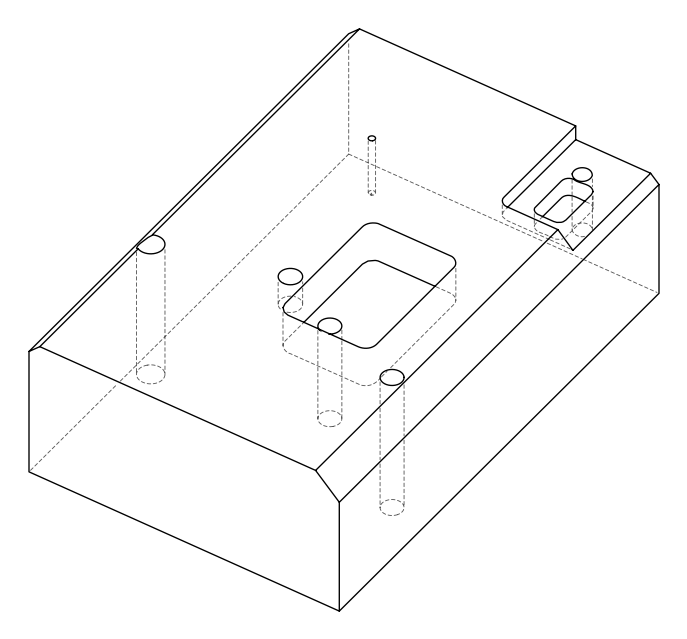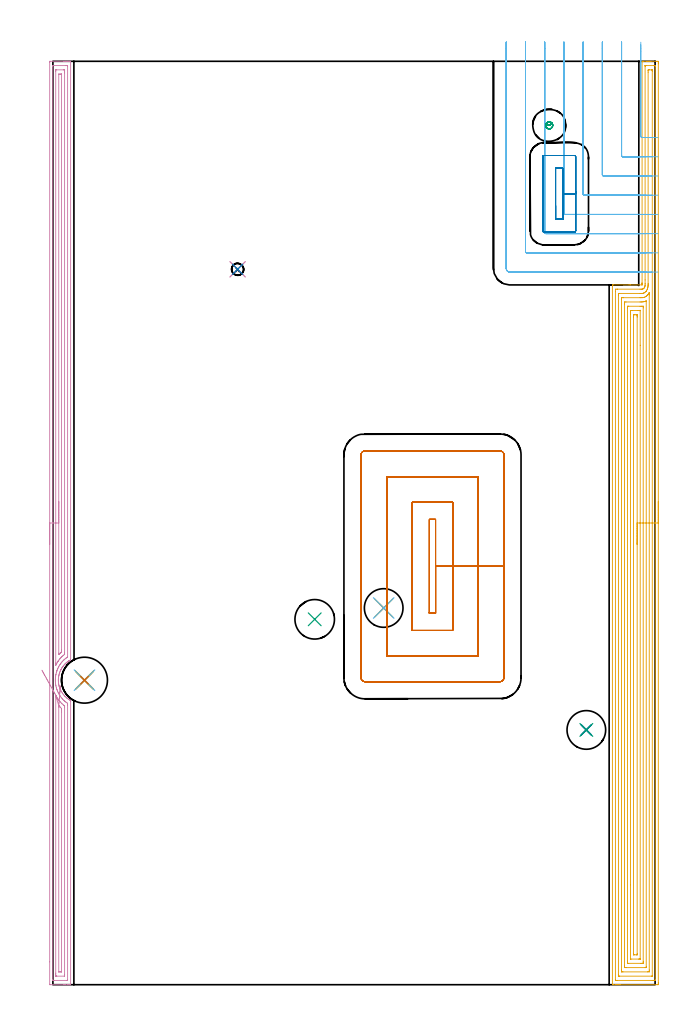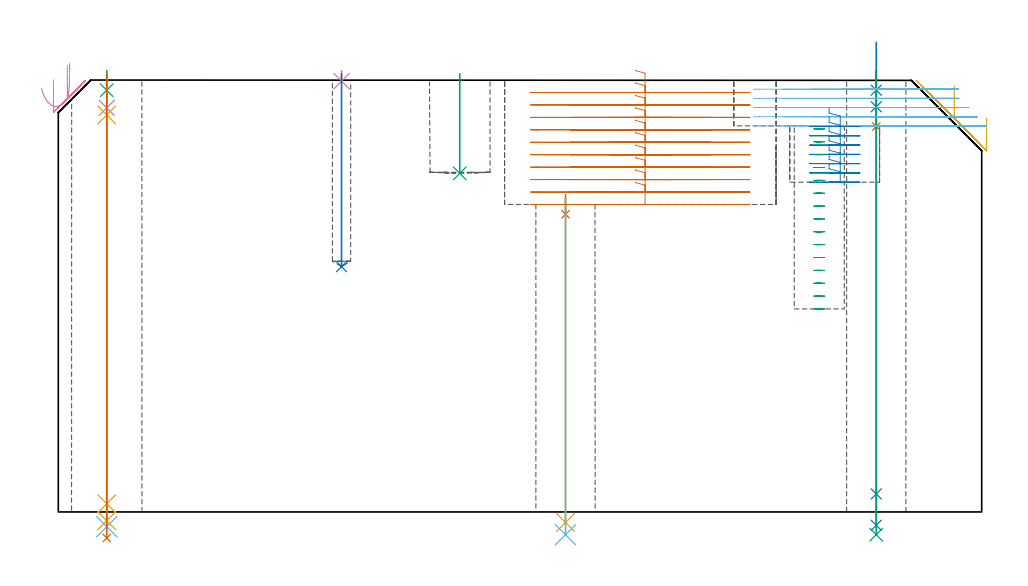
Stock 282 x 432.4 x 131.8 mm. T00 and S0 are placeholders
(PLAN: 21 operations, 15 tool changes, 74.4 min)
(1 SPOT_DRILL | STEP1HOLE | NXT0321_9005460120000 | 0.06 min | 4454 mm3)
(2 SPOT_DRILL_1 | STEP1HOLE_1 | NXT0321_9005460120000 | 0.05 min | 183 mm3)
(3 SPOT_DRILL_2 | STEP1HOLE_2 | NXT0321_9005460120000 | 0.05 min | 183 mm3)
(4 SPOT_DRILL_3 | STEP1POCKET | NXT0321_9005460120000 | 0.03 min | 0 mm3)
(5 DRILL_THROUGH_HOLE_INTO_CENTER | STEP1HOLE | NXT0301_065 | 0.41 min | 6349 mm3)
(6 DRILL_TO_ENLARGE_THROUGH_HOLE | STEP1HOLE | UGT0301_250 | 0.42 min | 23051 mm3)
(7 DRILL_BLIND_HOLE_INTO_CENTER | STEP1HOLE_1 | NXT0301_065 | 0.07 min | 763 mm3)
(8 GUN_DRILL_THROUGH_HOLE | STEP1HOLE_1 | UGT0307_008 | 0.71 min | 11549 mm3)
(9 DRILL_TO_ENLARGE_THROUGH_HOLE_1 | STEP1HOLE_1 | UGT0301_250 | 0.56 min | 21351 mm3)
(10 DRILL_BLIND_HOLE_INTO_CENTER_1 | STEP1HOLE_2 | UGT0301_451 | 0.04 min | 127 mm3)
(11 GUN_DRILL_THROUGH_HOLE_1 | STEP1HOLE_2 | UGT0307_001 | 0.59 min | 2387 mm3)
(12 SPADE_DRILL_TO_ENLARGE_THROUGH_HOLE | STEP1HOLE_2 | UGT0306_004 | 0.55 min | 16121 mm3)
(13 DRILL_TO_ENLARGE_THROUGH_HOLE_2 | STEP1HOLE_2 | UGT0301_052 | 0.57 min | 28970 mm3)
(14 DRILL_BLIND_HOLE_INTO_CENTER_2 | STEP1POCKET | UGT0301_451 | 0.24 min | 1353 mm3)
(15 INDEXABLE_INSERT_DRILL_BLIND_HOLE_FROM_SOLID | STEP1POCKET_1 | NXT0302_008 | 0.12 min | 7563 mm3)
(16 AREA_MILL | FG_CHAMFER_SURFACE | UGT0205_001 | 13.99 min | 20584 mm3)
(17 AREA_MILL_1 | FG_CHAMFER_SURFACE_1 | UGT0205_001 | 23.82 min | 98484 mm3)
(18 MILL_CORNER_NOTCH_RECTANGULAR | CORNER_NOTCH_RECTANGULAR | NXT0201_011 | Follow Part, ap 3, ae 75% | 9.46 min | 90311 mm3)
(19 MILL_RECTANGULAR_POCKET | POCKET_RECTANGULAR_STRAIGHT | NXT0201_012 | Follow Part, ap 4, ae 75% | 18.8 min | 376777 mm3)
(20 MILL_RECTANGULAR_POCKET_1 | POCKET_RECTANGULAR_STRAIGHT_1 | NXT0201_011 | Follow Part, ap 3, ae 75% | 2.93 min | 21958 mm3)
(21 MILL_BLIND_HOLE_FROM_SOLID_MATERIAL | STEP1POCKET_2 | NXT0201_011 | Spiral | 0.96 min | 10297 mm3)
(TOOL NXT0321_9005460120000 | NC Spot Drill, 142deg, 12mm, Carbide, Uncoated | D12 PA142 FL30 Z2)
(TOOL NXT0301_065 | Carbide Drill 9.4mm [860.1-0940-075A1-MM 2214] | D9.4 PA140 FL98 Z2)
(TOOL UGT0301_250 | Twist Drill 18.1 mm | D18.1 PA118 FL135 Z2)
(TOOL UGT0307_008 | Gun Drill 11 mm | D11 PA130 FL24 Z1)
(TOOL UGT0301_451 | Carbide Drill 5.6 mm | D5.6 PA118 FL57 Z2)
(TOOL UGT0307_001 | Gun Drill 5 mm | D5 PA130 FL24 Z1)
(TOOL UGT0306_004 | Spade Drill 13.5mm | D13.5 PA132 FL10 Z2)
(TOOL UGT0301_052 | Twist Drill 21.5 mm | D21.5 PA118 FL150 Z2)
(TOOL NXT0302_008 | Index. Insert Drill 18.5mm [880-D1850L25-05] | D18.5 PA176 FL93 Z2)
(TOOL UGT0205_001 | Chamfer Mill 20 x 3 x 45 deg. | D20 FL50 Z2)
(TOOL NXT0201_011 | ENDMILL 12mm [2P460-1200-NA 1630] | D12 FL38 Z6)
(TOOL NXT0201_012 | ENDMILL 16mm [2P460-1600-NA 1630] | D16 FL38 Z6)
(OP 1 SPOT_DRILL)
G17 G21 G94 G90
T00 M6
G54
G17 G0 G90 X154.9 Y176.4 S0 M3
G43 Z141.8 H0
G94 G81 G98 Z90.9 F250. R96.9
G80
M5
M2
(OP 2 SPOT_DRILL_1)
G17 G21 G94 G90
T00 M6
G54
G17 G0 G90 X249.8 Y119.3 S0 M3
G43 Z141.8 H0
G94 G81 G98 Z128.8 F250. R134.8
G80
M5
M2
(OP 3 SPOT_DRILL_2)
G17 G21 G94 G90
T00 M6
G54
G17 G0 G90 X14.8 Y142.6 S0 M3
G43 Z141.8 H0
G94 G81 G98 Z128.8 F250. R134.8
G80
M5
M2
(OP 4 SPOT_DRILL_3)
G17 G21 G94 G90
T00 M6
G54
G17 G0 G90 X86.5 Y335. S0 M3
G43 Z141.8 H0
G94 G81 G98 Z131.559 F250. R134.8
G80
M5
M2
(OP 5 DRILL_THROUGH_HOLE_INTO_CENTER)
G17 G21 G94 G90
T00 M6
G54
G17 G0 G90 X154.9 Y176.4 S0 M3
G43 Z141.8 H1
G94 G73 G98 Z-3.211 F250. Q8.828 R95.9
G80
M5
M2
(OP 6 DRILL_TO_ENLARGE_THROUGH_HOLE)
G17 G21 G94 G90
T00 M6
G54
G17 G0 G90 X154.9 Y176.4 S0 M3
G43 Z141.8 H0
G94 G73 G98 Z-6.938 F250. Q16.806 R95.9
G80
M5
M2
(OP 7 DRILL_BLIND_HOLE_INTO_CENTER)
G17 G21 G94 G90
T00 M6
G54
G17 G0 G90 X249.8 Y119.3 S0 M3
G43 Z141.8 H1
G94 G81 G98 Z117.7 F250. R133.8
G80
M5
M2
(OP 8 GUN_DRILL_THROUGH_HOLE)
G17 G21 G94 G90
T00 M6
G54
G17 G0 G90 X249.8 Y119.3 M8
G43 Z143.403 H0
S716 M3
G94 G1 Z123.735 F125. M26
G4 X.084
Z5.5 F250.
G4 X.084
Z-4.065 F125.
G4 X.084
M5
M9
G0 Z143.403
M2
(OP 9 DRILL_TO_ENLARGE_THROUGH_HOLE_1)
G17 G21 G94 G90
T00 M6
G54
G17 G0 G90 X249.8 Y119.3 S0 M3
G43 Z141.8 H0
G94 G73 G98 Z-6.938 F250. Q17.342 R133.8
G80
M5
M2
(OP 10 DRILL_BLIND_HOLE_INTO_CENTER_1)
G17 G21 G94 G90
T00 M6
G54
G17 G0 G90 X14.8 Y142.6 S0 M3
G43 Z141.8 H0
G94 G81 G98 Z123.4 F250. R133.8
G80
M5
M2
(OP 11 GUN_DRILL_THROUGH_HOLE_1)
G17 G21 G94 G90
T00 M6
G54
G17 G0 G90 X14.8 Y142.6 M8
G43 Z141.8 H0
Z130.062
S716 M3
G94 G1 Z121.236 F125. M26
G4 X.084
Z2.5 F250.
G4 X.084
Z-2.666 F125.
G4 X.084
M5
M9
G0 Z130.062
Z141.8
M2
(OP 12 SPADE_DRILL_TO_ENLARGE_THROUGH_HOLE)
G17 G21 G94 G90
T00 M6
G54
G17 G0 G90 X14.8 Y142.6 S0 M3
G43 Z141.8 H0
G94 G73 G98 Z-4.505 F250. Q12.391 R133.8
G80
M5
M2
(OP 13 DRILL_TO_ENLARGE_THROUGH_HOLE_2)
G17 G21 G94 G90
T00 M6
G54
G17 G0 G90 X14.8 Y142.6 S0 M3
G43 Z141.8 H0
G94 G73 G98 Z-7.959 F250. Q19.966 R133.8
G80
M5
M2
(OP 14 DRILL_BLIND_HOLE_INTO_CENTER_2)
G17 G21 G94 G90
T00 M6
G54
G17 G0 G90 X86.5 Y335. S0 M3
G43 Z141.8 H0
G94 G81 G98 Z74.9 F250. R133.8
G80
M5
M2
(OP 15 INDEXABLE_INSERT_DRILL_BLIND_HOLE_FROM_SOLID)
G17 G21 G94 G90
T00 M6
G54
G17 G0 G90 X122.6 Y171.1 S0 M3
G43 Z141.8 H1
G94 G81 G98 Z103.4 F250. R133.8
G80
M5
M2
(OP 16 AREA_MILL)
G17 G21 G94 G90
T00 M6
G54
G17 G0 G90 X-1.5 Y206.2 S1061 M3
G43 Z141.8 H0
Z132.
G94 G1 Y206.238 Z131.128 F250.
Y206.352 Z130.264
Y206.541 Z129.412
Y206.803 Z128.58
Y207.137 Z127.774
Y207.54 Z127.
Y208.008 Z126.264
Y208.54 Z125.572
Y209.129 Z124.929
Y209.772 Z124.34
Y210.464 Z123.808
Y211.2 Z123.34
Y211.974 Z122.937
Y212.78 Z122.603
Y213.612 Z122.341
Y214.463 Z122.152
Y215.328 Z122.038
Y216.2 Z122.
Y431.791
X-1.496 Y432.201 Z122.002
X-1.492 Y432.39 Z122.006
X-1.299 Y432.4 Z122.198
X5.167 Z128.661
X5.729 Z129.225
X6.051 Z129.547
X6.612 Z130.108
X6.935 Z130.429
X7.579 Z131.078
X7.949 Z131.448
X8.286 Y432.393 Z131.777
X8.297 Y432.391 Z131.788
X8.3 Y432.237 Z131.8
Y152.371
X8.296 Y152.125 Z131.79
X8.111 Y152.011 Z131.61
X7.786 Y151.827 Z131.284
X7.613 Y151.717 Z131.112
X7.536 Y151.668 Z131.034
X7.376 Y151.56 Z130.874
X7.092 Y151.367 Z130.591
X6.935 Y151.251 Z130.433
X6.657 Y151.048 Z130.157
X6.512 Y150.933 Z130.012
X6.116 Y150.585 Z129.615
X6.051 Y150.524 Z129.547
X5.996 Y150.474 Z129.495
X5.794 Y150.288 Z129.293
X5.72 Y150.215 Z129.219
X5.544 Y150.039 Z129.043
X5.501 Y149.99 Z129.
X5.462 Y149.946 Z128.959
X5.217 Y149.675 Z128.715
X4.9 Y149.303 Z128.4
X4.776 Y149.144 Z128.275
X4.578 Y148.868 Z128.076
X4.459 Y148.702 Z127.957
X4.228 Y148.354 Z127.726
X4.159 Y148.25 Z127.657
X4.022 Y148.022 Z127.521
X3.846 Y147.69 Z127.345
X3.725 Y147.461 Z127.222
X3.669 Y147.356 Z127.167
X3.461 Y146.911 Z126.96
X3.275 Y146.462 Z126.772
X3.146 Y146.113 Z126.64
X3.105 Y145.988 Z126.604
X3.01 Y145.675 Z126.508
X2.976 Y145.568 Z126.475
X2.858 Y145.122 Z126.357
X2.811 Y144.904 Z126.308
X2.76 Y144.674 Z126.257
X2.744 Y144.581 Z126.241
X2.703 Y144.336 Z126.197
X2.683 Y144.228 Z126.178
X2.622 Y143.78 Z126.121
X2.583 Y143.333 Z126.08
X2.567 Y142.97 Z126.06
X2.562 Y142.896 Z126.057
Y142.886
X2.561 Y142.586 Z126.051
X2.559 Y142.439 Z126.053
X2.575 Y141.992 Z126.071
X2.581 Y141.904 Z126.079
X2.601 Y141.658 Z126.096
X2.608 Y141.549 Z126.107
Y141.544 Z126.108
X2.663 Y141.098 Z126.161
X2.718 Y140.766 Z126.214
X2.737 Y140.65 Z126.233
X2.828 Y140.204 Z126.326
X2.913 Y139.873 Z126.407
X2.943 Y139.755 Z126.437
X2.958 Y139.702 Z126.452
X3.039 Y139.426 Z126.532
X3.072 Y139.31 Z126.568
X3.104 Y139.205 Z126.604
X3.144 Y139.086 Z126.642
X3.188 Y138.98 Z126.682
X3.408 Y138.416 Z126.906
X3.609 Y137.966 Z127.108
X3.83 Y137.521 Z127.328
X3.924 Y137.347 Z127.423
X4.022 Y137.177 Z127.521
X4.369 Y136.627 Z127.869
X4.628 Y136.258 Z128.128
X4.901 Y135.897 Z128.399
X5.033 Y135.733 Z128.53
X5.4 Y135.323 Z128.896
X5.602 Y135.112 Z129.098
X5.78 Y134.924 Z129.276
X5.866 Y134.839 Z129.363
X6.256 Y134.489 Z129.755
X6.484 Y134.298 Z129.984
X6.657 Y134.153 Z130.156
X6.765 Y134.07 Z130.264
X6.928 Y133.945 Z130.427
X7.229 Y133.735 Z130.729
X7.535 Y133.533 Z131.035
X7.818 Y133.362 Z131.318
X7.923 Y133.298 Z131.422
X8.134 Y133.177 Z131.633
X8.294 Y133.084 Z131.792
X8.3 Y132.731 Z131.8
Y0.163
X8.297 Y0.009 Z131.788
X8.286 Y0.007 Z131.777
X7.949 Y0. Z131.448
X7.579 Z131.078
X6.935 Z130.429
X5.729 Z129.226
X5.167 Z128.661
X-1.3 Y0.001 Z122.198
X-1.492 Y0.01 Z122.006
X-1.499 Y0.202 Z121.999
X-1.5 Y10.715 Z122.
Y216.2
X-0.086 Z123.414
X-0.085 Y430.216 Z123.415
X-0.083 Y430.322 Z123.417
X-0.08 Y430.373 Z123.42
X-0.078 Y430.39 Z123.422
X-0.032 Y430.392 Z123.468
X0.36 Y430.399 Z123.86
X6.051 Y430.4 Z129.551
X6.545 Y430.399 Z130.045
X6.771 Y430.394 Z130.271
X6.877 Y430.39 Z130.377
X6.885 Y430.056 Z130.385
Y430.005
Y153.735
X6.883 Y153.524 Z130.383
X6.881 Y153.472 Z130.381
X6.878 Y153.452 Z130.378
X6.865 Y153.44 Z130.365
X6.805 Y153.394 Z130.305
X6.62 Y153.264 Z130.12
X6.289 Y153.023 Z129.789
X6.051 Y152.846 Z129.551
X5.787 Y152.638 Z129.287
X5.471 Y152.371 Z128.971
X5.311 Y152.226 Z128.811
X5.167 Y152.091 Z128.667
X4.858 Y151.79 Z128.358
X4.555 Y151.478 Z128.055
X4.425 Y151.335 Z127.925
X4.284 Y151.173 Z127.784
X4.018 Y150.854 Z127.518
X3.805 Y150.585 Z127.305
X3.633 Y150.35 Z127.133
X3.4 Y150.018 Z126.9
X3.186 Y149.693 Z126.686
X2.929 Y149.276 Z126.429
X2.667 Y148.8 Z126.167
X2.635 Y148.74 Z126.135
X2.614 Y148.701 Z126.114
X2.516 Y148.506 Z126.016
X2.327 Y148.098 Z125.827
X2.242 Y147.907 Z125.742
X2.062 Y147.474 Z125.562
X1.887 Y147.015 Z125.387
X1.848 Y146.906 Z125.348
X1.822 Y146.824 Z125.322
X1.633 Y146.197 Z125.133
X1.617 Y146.138 Z125.117
X1.613 Y146.122 Z125.113
X1.448 Y145.416 Z124.948
X1.408 Y145.229 Z124.908
X1.308 Y144.665 Z124.808
X1.264 Y144.336 Z124.764
X1.211 Y143.87 Z124.711
X1.176 Y143.444 Z124.676
X1.156 Y143.033 Z124.656
X1.149 Y142.551 Z124.649
X1.159 Y142.137 Z124.659
X1.183 Y141.658 Z124.683
X1.224 Y141.178 Z124.724
X1.274 Y140.766 Z124.774
X1.376 Y140.132 Z124.876
X1.429 Y139.873 Z124.929
X1.633 Y138.993 Z125.133
X1.636 Y138.98 Z125.136
X1.879 Y138.212 Z125.379
X1.924 Y138.087 Z125.424
X2.111 Y137.604 Z125.611
X2.288 Y137.195 Z125.788
X2.516 Y136.702 Z126.016
X2.717 Y136.302 Z126.217
X2.97 Y135.844 Z126.47
X3.248 Y135.409 Z126.748
X3.4 Y135.183 Z126.9
X3.883 Y134.517 Z127.383
X4.284 Y134.033 Z127.784
X4.656 Y133.624 Z128.156
X5.167 Y133.108 Z128.667
X5.363 Y132.929 Z128.863
X5.587 Y132.731 Z129.087
X6.051 Y132.354 Z129.551
X6.34 Y132.136 Z129.84
X6.759 Y131.838 Z130.259
X6.831 Y131.784 Z130.331
X6.872 Y131.753 Z130.372
X6.879 Y131.73 Z130.379
X6.881 Y131.627 Z130.381
X6.884 Y131.417 Z130.384
X6.886 Y130.995 Z130.386
X6.885 Y2.184 Z130.385
X6.883 Y2.078 Z130.383
X6.88 Y2.027 Z130.38
X6.878 Y2.01 Z130.378
X6.832 Y2.008 Z130.332
X6.44 Y2.001 Z129.94
X0.749 Y2. Z124.249
X0.255 Y2.001 Z123.755
X0.029 Y2.006 Z123.529
X-0.077 Y2.01 Z123.423
X-0.085 Y2.344 Z123.415
Y2.395
X-0.086 Y216.2 Z123.414
X1.328 Z124.828
X1.329 Y427.635 Z124.829
X1.331 Y428.22 Z124.831
X1.334 Y428.372 Z124.834
X1.335 Y428.385 Z124.835
X1.349 Y428.39 Z124.849
X1.395 Y428.396 Z124.895
X1.455 Y428.399 Z124.955
X4.989 Y428.4 Z128.489
X5.167 Y428.398 Z128.667
X5.345 Y428.394 Z128.845
X5.458 Y428.39 Z128.958
X5.464 Y428.321 Z128.964
X5.467 Y428.22 Z128.967
X5.47 Y427.914 Z128.97
X5.471 Y427.327 Z128.971
Y427.02
Y155.635
X5.469 Y155.049 Z128.969
X5.467 Y154.746 Z128.967
X5.465 Y154.702 Z128.965
X5.445 Y154.677 Z128.945
X5.01 Y154.315 Z128.51
X4.823 Y154.156 Z128.323
X4.539 Y153.898 Z128.039
X4.284 Y153.661 Z127.784
X4.083 Y153.466 Z127.583
X3.883 Y153.264 Z127.383
X3.65 Y153.011 Z127.15
X3.4 Y152.734 Z126.9
X3.233 Y152.54 Z126.733
X3.092 Y152.371 Z126.592
X2.838 Y152.045 Z126.338
X2.516 Y151.607 Z126.016
X2.463 Y151.532 Z125.963
X2.426 Y151.478 Z125.926
X2.112 Y150.994 Z125.612
X1.859 Y150.585 Z125.359
X1.776 Y150.441 Z125.276
X1.633 Y150.181 Z125.133
X1.463 Y149.864 Z124.963
X1.369 Y149.693 Z124.869
X1.355 Y149.673 Z124.855
X1.335 Y149.651 Z124.835
X1.332 Y149.693 Z124.832
X1.33 Y149.725 Z124.83
X1.329 Y150. Z124.829
X1.328 Y150.585 Z124.828
Y216.2
X2.743 Z126.243
Y426.206
X2.744 Y426.301 Z126.244
X2.747 Y426.358 Z126.247
X2.749 Y426.384 Z126.249
X2.764 Y426.39 Z126.264
X2.975 Y426.395 Z126.475
X3.4 Y426.4 Z126.9
X3.434 Z126.934
X3.832 Y426.397 Z127.332
X4.031 Y426.392 Z127.531
X4.05 Y426.39 Z127.55
X4.053 Y426.376 Z127.553
X4.056 Y426.34 Z127.556
X4.057 Y426.288 Z127.557
Y156.834
X4.056 Y156.172 Z127.556
X4.053 Y155.942 Z127.553
X4.05 Y155.864 Z127.55
X3.996 Y155.798 Z127.496
X3.89 Y155.696 Z127.39
X3.763 Y155.575 Z127.263
X3.4 Y155.234 Z126.9
X3.306 Y155.144 Z126.806
X3.21 Y155.049 Z126.71
X2.831 Y154.655 Z126.331
X2.787 Y154.611 Z126.287
X2.754 Y154.58 Z126.254
X2.75 Y154.627 Z126.25
X2.745 Y154.818 Z126.245
X2.743 Y155.049 Z126.243
Y155.219
Y216.2
Y217.072 Z126.281
Y217.936 Z126.395
Y218.788 Z126.583
Y219.62 Z126.846
Y220.426 Z127.18
Y221.2 Z127.582
Y221.936 Z128.051
Y222.628 Z128.582
Y223.271 Z129.172
Y223.86 Z129.815
Y224.391 Z130.507
Y224.86 Z131.243
Y225.263 Z132.016
Y225.597 Z132.822
Y225.859 Z133.654
Y226.048 Z134.506
Y226.162 Z135.371
Y226.2 Z136.243
G0 Z141.8
X-5.136 Y147.243
Z129.477
G1 X-4.935 Y146.88 Z128.71
X-4.702 Y146.461 Z127.981
X-4.44 Y145.987 Z127.297
X-4.149 Y145.463 Z126.663
X-3.833 Y144.893 Z126.083
X-3.494 Y144.281 Z125.563
X-3.134 Y143.631 Z125.105
X-2.756 Y142.949 Z124.714
X-2.363 Y142.24 Z124.392
X-1.958 Y141.508 Z124.142
X-1.543 Y140.761 Z123.966
X-1.123 Y140.003 Z123.866
X-0.701 Y139.241 Z123.841
X-0.278 Y138.479 Z123.892
X0.14 Y137.724 Z124.019
X0.551 Y136.982 Z124.22
X0.953 Y136.257 Z124.495
X1.341 Y135.557 Z124.841
X1.385 Y135.478 Z124.885
X1.422 Y135.409 Z124.922
X1.633 Y135.018 Z125.133
X1.919 Y134.517 Z125.419
X2.437 Y133.704 Z125.937
X2.495 Y133.624 Z125.995
X2.516 Y133.594 Z126.016
X2.882 Y133.103 Z126.382
X3.182 Y132.731 Z126.682
X3.4 Y132.471 Z126.9
X3.991 Y131.838 Z127.491
X4.284 Y131.543 Z127.784
X4.946 Y130.946 Z128.446
X5.167 Y130.758 Z128.667
X5.414 Y130.551 Z128.914
X5.453 Y130.516 Z128.953
X5.465 Y130.496 Z128.965
X5.467 Y130.462 Z128.967
X5.47 Y130.359 Z128.97
X5.471 Y130.053 Z128.971
Y129.746
Y4.766
X5.469 Y4.18 Z128.969
X5.466 Y4.028 Z128.966
X5.465 Y4.015 Z128.965
X5.451 Y4.01 Z128.951
X5.405 Y4.004 Z128.905
X5.345 Y4.001 Z128.845
X1.811 Y4. Z125.311
X1.633 Y4.002 Z125.133
X1.455 Y4.006 Z124.955
X1.342 Y4.01 Z124.842
X1.335 Y4.079 Z124.835
X1.333 Y4.18 Z124.833
X1.33 Y4.486 Z124.83
X1.329 Y5.073 Z124.829
X1.328 Y5.38 Z124.828
X1.329 Y134.824 Z124.829
X1.33 Y135.409 Z124.83
X1.332 Y135.476 Z124.832
X1.335 Y135.521 Z124.835
X1.341 Y135.557 Z124.841
X2.748 Y130.633 Z126.248
X2.785 Y130.598 Z126.285
X2.973 Y130.408 Z126.473
X3.316 Y130.053 Z126.816
X3.4 Y129.971 Z126.9
X4.038 Y129.372 Z127.538
X4.05 Y129.16 Z127.55
X4.056 Y128.497 Z127.556
X4.057 Y128.267 Z127.557
Y127.603
Y6.194
X4.056 Y6.099 Z127.556
X4.053 Y6.042 Z127.553
X4.051 Y6.016 Z127.551
X4.036 Y6.01 Z127.536
X3.825 Y6.005 Z127.325
X3.4 Y6. Z126.9
X3.366 Z126.866
X2.968 Y6.003 Z126.468
X2.769 Y6.008 Z126.269
X2.75 Y6.01 Z126.25
X2.747 Y6.024 Z126.247
X2.744 Y6.06 Z126.244
X2.743 Y6.112 Z126.243
Y130.053
X2.745 Y130.551 Z126.245
X2.746 Y130.608 Z126.246
X2.748 Y130.633 Z126.248
X2.818 Y131.496 Z126.357
X2.887 Y132.346 Z126.54
X2.955 Y133.177 Z126.796
X3.02 Y133.983 Z127.125
X3.083 Y134.757 Z127.523
X3.142 Y135.493 Z127.986
X3.198 Y136.186 Z128.513
X3.251 Y136.831 Z129.098
X3.299 Y137.423 Z129.737
X3.342 Y137.957 Z130.426
X3.38 Y138.429 Z131.158
X3.413 Y138.836 Z131.929
X3.441 Y139.174 Z132.733
X3.462 Y139.441 Z133.563
X3.478 Y139.635 Z134.414
X3.488 Y139.754 Z135.278
X3.491 Y139.798 Z136.149
X3.489 Y139.766 Z137.021
G0 Z141.8
M5
M2
(OP 17 AREA_MILL_1)
G17 G21 G94 G90
T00 M6
G54
G17 G0 G90 X283.5 Y226.2 S1061 M3
G43 Z141.8 H0
Z120.3
G94 G1 Y226.162 Z119.428 F250.
Y226.048 Z118.564
Y225.859 Z117.712
Y225.597 Z116.88
Y225.263 Z116.074
Y224.86 Z115.3
Y224.392 Z114.564
Y223.86 Z113.872
Y223.271 Z113.229
Y222.628 Z112.64
Y221.936 Z112.108
Y221.2 Z111.64
Y220.426 Z111.237
Y219.62 Z110.903
Y218.788 Z110.641
Y217.936 Z110.452
Y217.072 Z110.338
Y216.2 Z110.3
Y0.959
X283.499 Y0.609 Z110.301
X283.494 Y0.072 Z110.303
X283.492 Y0.008 Z110.306
X282.96 Y0. Z110.838
X265.809 Z127.986
X265.204 Z128.59
X264.639 Z129.157
X264.316 Z129.48
X263.752 Z130.045
X263.428 Z130.367
X262.394 Z131.406
X262.034 Y0.007 Z131.758
X262.003 Y0.01 Z131.788
X262. Y0.163 Z131.8
Y327.343
X262.006 Y327.69 Z131.792
X262.432 Y327.7 Z131.366
X269.821 Z123.979
X270.531 Z123.264
X275.857 Z117.937
X275.879 Z117.921
X275.9 Z117.9
Y328.034
X275.899 Y328.109 Z117.899
Y328.236 Z117.898
X275.898 Y328.238 Z117.896
Y328.241 Z117.894
X275.9 Y328.244 Z117.897
Y328.247 Z117.899
Y328.269 Z117.9
X275.899 Y328.317 Z117.894
X275.898 Y328.318
X275.897 Y328.319
X275.898 Y328.338 Z117.896
X275.897 Y328.369 Z117.893
X275.898 Y328.372 Z117.892
X275.9 Y328.373
Y328.428 Z117.9
Y432.237
X275.902 Y432.39 Z117.888
X276.046 Y432.4 Z117.746
X276.516 Z117.283
X277.957 Z115.84
X278.521 Z115.276
X278.844 Z114.953
X279.408 Z114.386
X280.014 Z113.781
X282.678 Z111.119
X282.96 Y432.398 Z110.837
X283.491 Y432.392 Z110.306
X283.494 Y432.328 Z110.303
X283.499 Y431.791 Z110.301
X283.5 Y431.248 Z110.3
Y216.2
X282.086 Z111.714
X282.085 Y2.381 Z111.715
X282.072 Y2.01 Z111.728
X281.574 Y2.002 Z112.226
X281.184 Y2.001 Z112.616
X280.689 Y2. Z113.111
X264.316 Y2.001 Z129.484
X263.817 Y2.003 Z129.983
X263.428 Y2.01 Z130.372
X263.415 Y2.395 Z130.385
Y2.408
X263.414 Y324.665 Z130.386
X263.415 Y325.558 Z130.385
X263.416 Y325.57 Z130.384
X263.428 Y325.69 Z130.372
X264.175 Y325.699 Z129.625
X264.316 Y325.7 Z129.484
X274.97 Z118.831
X275.713 Y325.702 Z118.087
X275.857 Y325.709 Z117.943
X276.041 Y325.72 Z117.759
X276.205 Y325.757 Z117.595
X276.441 Y325.863 Z117.359
X276.556 Y325.94 Z117.244
X276.745 Y326.108 Z117.055
X276.898 Y326.297 Z116.902
X276.996 Y326.45 Z116.804
X277.121 Y326.71 Z116.679
X277.188 Y326.898 Z116.612
X277.24 Y327.094 Z116.56
X277.284 Y327.343 Z116.516
X277.307 Y327.67 Z116.493
X277.317 Y328.332 Z116.483
X277.314 Y330.021 Z116.486
X277.315 Y430.005 Z116.485
X277.316 Y430.324 Z116.484
X277.319 Y430.37 Z116.481
X277.321 Y430.39 Z116.479
X277.339 Y430.392 Z116.461
X277.437 Y430.396 Z116.363
X277.633 Y430.399 Z116.167
X281.184 Z112.616
X281.682 Y430.397 Z112.118
X282.072 Y430.39 Z111.728
X282.085 Y430.005 Z111.715
Y429.992
X282.086 Y216.2 Z111.714
X280.672 Z113.128
X280.671 Y4.086 Z113.129
X280.67 Y4.039 Z113.13
X280.668 Y4.016 Z113.132
X280.666 Y4.012 Z113.134
X280.653 Y4.009 Z113.147
X280.474 Y4.001 Z113.326
X265.382 Y4. Z128.418
X265.204 Y4.001 Z128.596
X265.025 Y4.005 Z128.775
X264.906 Y4.01 Z128.894
X264.835 Y4.018 Z128.965
X264.833 Y4.055 Z128.967
X264.831 Y4.18 Z128.969
X264.829 Y4.557 Z128.971
Y322.879
X264.83 Y323.255 Z128.97
X264.834 Y323.634 Z128.966
X264.835 Y323.679 Z128.965
X264.849 Y323.69 Z128.951
X264.898 Y323.694 Z128.902
X265. Y323.697 Z128.8
X265.204 Y323.7 Z128.596
X265.276 Z128.524
X275.041 Z118.759
X275.857 Y323.705 Z117.943
X275.922 Y323.707 Z117.878
X276.418 Y323.772 Z117.382
X276.657 Y323.861 Z117.143
X276.745 Y323.901 Z117.055
X277.049 Y324.057 Z116.751
X277.228 Y324.179 Z116.572
X277.633 Y324.551 Z116.167
X277.687 Y324.611 Z116.113
X277.732 Y324.665 Z116.068
X277.948 Y324.957 Z115.852
X278.057 Y325.131 Z115.743
X278.277 Y325.558 Z115.523
X278.352 Y325.727 Z115.448
X278.521 Y326.214 Z115.279
X278.571 Y326.4 Z115.229
X278.582 Y326.45 Z115.218
X278.651 Y326.83 Z115.149
X278.694 Y327.169 Z115.106
X278.706 Y327.343 Z115.094
X278.721 Y327.685 Z115.079
X278.727 Y328.028 Z115.073
X278.728 Y328.236 Z115.072
X278.729 Y427.327 Z115.071
X278.73 Y428.009 Z115.07
X278.732 Y428.22 Z115.068
X278.735 Y428.381 Z115.065
X279.051 Y428.393 Z114.749
X279.231 Y428.399 Z114.569
X280.296 Z113.504
X280.475 Y428.395 Z113.325
X280.594 Y428.39 Z113.206
X280.665 Y428.382 Z113.135
X280.667 Y428.345 Z113.133
X280.669 Y428.22 Z113.131
X280.671 Y427.843 Z113.129
X280.672 Y216.2 Z113.128
X279.257 Z114.543
Y6.858
X279.253 Y6.122 Z114.547
X279.251 Y6.021 Z114.549
X279.16 Y6.01 Z114.64
X278.486 Y6. Z115.314
X266.945 Z126.855
X266.541 Y6.005 Z127.259
X266.339 Y6.01 Z127.461
X266.25 Y6.015 Z127.55
X266.243 Y6.858 Z127.557
Y321.094
X266.245 Y321.464 Z127.555
X266.248 Y321.649 Z127.552
X266.249 Y321.686 Z127.551
X266.291 Y321.691 Z127.509
X266.379 Y321.697 Z127.421
X266.979 Y321.7 Z126.821
X267.265 Z126.535
X274.97 Y321.701 Z118.831
X275.253 Y321.702 Z118.547
X275.857 Y321.71 Z117.943
X276.114 Y321.729 Z117.686
X276.745 Y321.833 Z117.055
X276.86 Y321.871 Z116.94
X277.168 Y321.987 Z116.632
X277.474 Y322.147 Z116.326
X277.633 Y322.235 Z116.167
X277.873 Y322.4 Z115.927
X278.004 Y322.507 Z115.796
X278.418 Y322.879 Z115.382
X278.468 Y322.932 Z115.332
X278.521 Y322.992 Z115.279
X278.862 Y323.429 Z114.938
X279.096 Y323.772 Z114.704
X279.201 Y323.936 Z114.599
X279.219 Y323.963 Z114.581
X279.25 Y324.006 Z114.55
X279.254 Y323.928 Z114.546
X279.256 Y323.772 Z114.544
X279.257 Y323.473 Z114.543
Y323.031
Y216.2
X277.843 Z115.957
Y8.433
X277.84 Y8.221 Z115.96
X277.836 Y8.081 Z115.964
X277.827 Y8.009 Z115.973
X277.792 Y8.007 Z116.008
X277.633 Y8.003 Z116.167
X277.385 Y8. Z116.415
X268.506 Y8.001 Z125.294
X267.867 Y8.01 Z125.933
X267.664 Y8.019 Z126.136
X267.659 Y8.432 Z126.141
X267.657 Y8.644 Z126.143
Y318.627
X267.661 Y319.309 Z126.139
X267.663 Y319.513 Z126.137
X267.679 Y319.69 Z126.121
X267.867 Y319.694 Z125.933
X268.366 Y319.699 Z125.434
X274.97 Y319.7 Z118.831
X275.466 Y319.702 Z118.334
X275.857 Y319.71 Z117.943
X276.309 Y319.747 Z117.491
X276.745 Y319.82 Z117.055
X277.061 Y319.884 Z116.739
X277.633 Y320.098 Z116.167
X277.708 Y320.126 Z116.092
X277.837 Y320.168 Z115.963
X277.842 Y320.092 Z115.958
X277.843 Y320.073 Z115.957
Y216.2
X276.429 Z117.371
X276.428 Y10.747 Z117.372
X276.426 Y10.429 Z117.374
X276.422 Y10.142 Z117.378
X276.419 Y10.01 Z117.381
X276.28 Y10.004 Z117.52
X275.857 Y10.001 Z117.943
X275.396 Y10. Z118.404
X269.643 Y10.001 Z124.157
X269.178 Y10.004 Z124.622
X269.089 Y10.01 Z124.711
X269.078 Y10.018 Z124.722
X269.075 Y10.045 Z124.725
X269.073 Y10.109 Z124.727
X269.071 Y10.429 Z124.729
Y11.004
Y316.63
X269.072 Y317.204 Z124.728
X269.076 Y317.523 Z124.724
X269.078 Y317.665 Z124.722
X269.085 Y317.69 Z124.715
X269.174 Y317.694 Z124.626
X269.291 Y317.698 Z124.509
X269.467 Y317.7 Z124.333
X269.643 Z124.157
X274.97 Z118.831
X275.679 Y317.702 Z118.121
X275.857 Y317.707 Z117.943
X276.413 Y317.733 Z117.387
X276.422 Y317.712 Z117.378
X276.424 Y317.523 Z117.376
X276.428 Y316.949 Z117.372
X276.429 Y216.2 Z117.371
X275.015 Z118.785
X275.014 Y12.169 Z118.786
X275.013 Y12.124 Z118.787
X275.008 Y12.034 Z118.792
X275.004 Y12.008 Z118.796
X274.995 Y12.006 Z118.805
X274.97 Y12.004 Z118.831
X274.295 Y12. Z119.505
X270.742 Y12.002 Z123.058
X270.531 Y12.008 Z123.269
X270.503 Y12.01 Z123.297
X270.492 Y12.022 Z123.308
X270.489 Y12.078 Z123.311
X270.486 Y12.169 Z123.314
X270.485 Y46.807 Z123.315
Y313.952
X270.487 Y314.845 Z123.313
X270.488 Y314.888 Z123.312
X270.531 Y315.69 Z123.269
X270.573 Y315.695 Z123.227
X271.418 Y315.7 Z122.382
X271.456 Z122.344
X274.082 Z119.718
X274.97 Y315.699 Z118.831
X275.009 Y315.698 Z118.791
X275.013 Y315.694 Z118.787
X275.014 Y315.693 Z118.786
X275.015 Y299.432 Z118.785
Y216.2
X273.6 Z120.2
Y14.484
X273.596 Y14.075 Z120.204
X273.594 Y14.023 Z120.206
X273.591 Y14.009 Z120.209
X273.581 Y14.007 Z120.219
X273.527 Y14.003 Z120.273
X273.416 Y14.001 Z120.384
X273.194 Y14. Z120.606
X272.306 Z121.494
X272.084 Y14.002 Z121.716
X271.973 Y14.006 Z121.827
X271.919 Y14.01 Z121.881
X271.906 Y14.017 Z121.894
X271.905 Y14.033 Z121.895
X271.902 Y14.144 Z121.898
X271.9 Y14.408 Z121.9
Y312.576
X271.901 Y313.06 Z121.899
X271.903 Y313.465 Z121.897
X271.907 Y313.604 Z121.893
X271.914 Y313.69 Z121.886
X271.988 Y313.692 Z121.812
X272.306 Y313.698 Z121.494
X272.557 Y313.7 Z121.243
X273.194 Y313.699 Z120.606
X273.447 Y313.698 Z120.353
X273.55 Y313.692 Z120.25
X273.594 Y313.688 Z120.206
X273.595 Y313.667 Z120.205
X273.598 Y313.546 Z120.202
X273.6 Y313.06 Z120.2
Y312.651
Y216.2
Y215.328 Z120.238
Y214.464 Z120.351
Y213.612 Z120.54
Y212.78 Z120.803
Y211.974 Z121.136
Y211.2 Z121.539
Y210.464 Z122.008
Y209.772 Z122.539
Y209.129 Z123.128
Y208.54 Z123.772
Y208.008 Z124.464
Y207.54 Z125.2
Y207.137 Z125.973
Y206.803 Z126.779
Y206.541 Z127.611
Y206.352 Z128.463
Y206.238 Z129.328
Y206.2 Z130.2
G0 Z141.8
M5
M2
(OP 18 MILL_CORNER_NOTCH_RECTANGULAR)
G17 G21 G94 G90
T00 M6
G54
G17 G0 G90 X266.3 Y441.387 S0 M3
G43 Z141.899 H1
Z129.1
G94 G1 Y438.387 F250.
Y388.295 F500.
G3 X266.895 Y387.7 R0.6
G1 X271.844
X271.9
X274.9 Y387.697 F250.
G0 Z141.899
X257.3 Y441.4
Z129.1
G1 Y438.4
Y379.295 F500.
G3 X257.895 Y378.7 R0.6
G1 X271.844
X271.9
X274.9 Y378.696 F250.
G0 Z141.899
X248.3 Y441.4
Z129.1
G1 Y438.4
Y370.296 F500.
G3 X248.896 Y369.7 R0.6
G1 X271.844
X271.9
X274.9 Y369.695 F250.
G0 Z141.899
X239.3 Y441.4
Z129.1
G1 Y438.4
Y361.296 F500.
G3 X239.896 Y360.7 R0.6
G1 X271.844
X271.9
X274.9 Y360.694 F250.
G0 Z141.899
X230.3 Y441.4
Z129.1
G1 Y438.4
Y352.296 F500.
G3 X230.896 Y351.7 R0.6
G1 X271.844
X271.9
X274.9 Y351.69 F250.
G0 Z141.899
X221.3 Y441.4
Z129.1
G1 Y438.4
Y343.296 F500.
G3 X221.896 Y342.7 R0.6
G1 X271.844
X271.9
X274.9 Y342.681 F250.
G0 Z141.899
X212.3 Y441.4
Z129.1
G1 Y438.4
Y335.4 F500.
G3 X214. Y333.7 R1.7
G1 X271.844
X274.844 F250.
G0 Z141.899
X266.3 Y441.393
Z126.3
G1 Y438.393
Y388.295 F500.
G3 X266.895 Y387.7 R0.6
G1 X272.
X275. F250.
G0 Z141.899
X257.3 Y441.4
Z126.3
G1 Y438.4
Y379.295 F500.
G3 X257.895 Y378.7 R0.6
G1 X272.
X275. F250.
G0 Z141.899
X248.3 Y441.4
Z126.3
G1 Y438.4
Y370.296 F500.
G3 X248.896 Y369.7 R0.6
G1 X272.
X275. F250.
G0 Z141.899
X239.3 Y441.4
Z126.3
G1 Y438.4
Y361.296 F500.
G3 X239.896 Y360.7 R0.6
G1 X272.
X275. F250.
G0 Z141.899
X230.3 Y441.4
Z126.3
G1 Y438.4
Y352.296 F500.
G3 X230.896 Y351.7 R0.6
G1 X272.
X275. F250.
G0 Z141.899
X221.3 Y441.4
Z126.3
G1 Y438.4
Y343.296 F500.
G3 X221.896 Y342.7 R0.6
G1 X272.
X275. F250.
G0 Z141.899
X212.3 Y441.4
Z126.3
G1 Y438.4
Y335.4 F500.
G3 X214. Y333.7 R1.7
G1 X272.
X275. F250.
G0 Z141.899
X266.3 Y441.4
Z123.5
G1 Y438.4
Y388.295 F500.
G3 X266.895 Y387.7 R0.6
G1 X274.8
X277.8 F250.
G0 Z141.899
X257.3 Y441.4
Z123.5
G1 Y438.4
Y379.295 F500.
G3 X257.895 Y378.7 R0.6
G1 X274.8
X277.8 F250.
G0 Z141.899
X248.3 Y441.4
Z123.5
G1 Y438.4
Y370.296 F500.
G3 X248.896 Y369.7 R0.6
G1 X274.8
X277.8 F250.
G0 Z141.899
X239.3 Y441.4
Z123.5
G1 Y438.4
Y361.296 F500.
G3 X239.896 Y360.7 R0.6
G1 X274.8
X277.8 F250.
G0 Z141.899
X230.3 Y441.4
Z123.5
G1 Y438.4
Y352.296 F500.
G3 X230.896 Y351.7 R0.6
G1 X274.8
X277.8 F250.
G0 Z141.899
X221.3 Y441.4
Z123.5
G1 Y438.4
Y343.296 F500.
G3 X221.896 Y342.7 R0.6
G1 X274.8
X277.8 F250.
G0 Z141.899
X212.3 Y441.4
Z123.5
G1 Y438.4
Y335.4 F500.
G3 X214. Y333.7 R1.7
G1 X274.8
X277.8 F250.
G0 Z141.899
X275.3 Y440.123
Z120.7
G1 Y437.123
Y397.295 F500.
G3 X275.895 Y396.7 R0.6
G1 X277.6
X280.6 F250.
G0 Z141.899
X266.3 Y441.4
Z120.7
G1 Y438.4
Y388.295 F500.
G3 X266.895 Y387.7 R0.6
G1 X277.6
X280.6 F250.
G0 Z141.899
X257.3 Y441.4
Z120.7
G1 Y438.4
Y379.295 F500.
G3 X257.895 Y378.7 R0.6
G1 X277.6
X280.6 F250.
G0 Z141.899
X248.3 Y441.4
Z120.7
G1 Y438.4
Y370.296 F500.
G3 X248.896 Y369.7 R0.6
G1 X277.6
X280.6 F250.
G0 Z141.899
X239.3 Y441.4
Z120.7
G1 Y438.4
Y361.296 F500.
G3 X239.896 Y360.7 R0.6
G1 X277.6
X280.6 F250.
G0 Z141.899
X230.3 Y441.4
Z120.7
G1 Y438.4
Y352.296 F500.
G3 X230.896 Y351.7 R0.6
G1 X277.6
X280.6 F250.
G0 Z141.899
X221.3 Y441.4
Z120.7
G1 Y438.4
Y343.296 F500.
G3 X221.896 Y342.7 R0.6
G1 X277.6
X280.6 F250.
G0 Z141.899
X212.3 Y441.4
Z120.7
G1 Y438.4
Y335.4 F500.
G3 X214. Y333.7 R1.7
G1 X277.6
X280.6 F250.
G0 Z141.899
X275.3 Y441.332
Z117.9
G1 Y438.332
Y397.295 F500.
G3 X275.895 Y396.7 R0.6
G1 X280.399
X283.399 F250.
G0 Z141.899
X266.3 Y441.4
Z117.9
G1 Y438.4
Y388.295 F500.
G3 X266.895 Y387.7 R0.6
G1 X280.399
X283.399 F250.
G0 Z141.899
X257.3 Y441.4
Z117.9
G1 Y438.4
Y379.295 F500.
G3 X257.895 Y378.7 R0.6
G1 X280.399
X283.399 F250.
G0 Z141.899
X248.3 Y441.4
Z117.9
G1 Y438.4
Y370.296 F500.
G3 X248.896 Y369.7 R0.6
G1 X280.399
X283.399 F250.
G0 Z141.899
X239.3 Y441.4
Z117.9
G1 Y438.4
Y361.296 F500.
G3 X239.896 Y360.7 R0.6
G1 X280.399
X283.399 F250.
G0 Z141.899
X230.3 Y441.4
Z117.9
G1 Y438.4
Y352.296 F500.
G3 X230.896 Y351.7 R0.6
G1 X280.399
X283.399 F250.
G0 Z141.899
X221.3 Y441.4
Z117.9
G1 Y438.4
Y343.296 F500.
G3 X221.896 Y342.7 R0.6
G1 X280.399
X283.399 F250.
G0 Z141.899
X212.3 Y441.4
Z117.9
G1 Y438.4
Y335.4 F500.
G3 X214. Y333.7 R1.7
G1 X280.399
X283.399 F250.
G0 Z141.899
M5
M2
(OP 19 MILL_RECTANGULAR_POCKET)
G17 G21 G94 G90
T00 M6
G54
G17 G0 G90 X176.3 Y174.378 S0 M3
G43 Z141.899 H1
Z134.899
G94 G1 Y173.9 Z134.771 F250.
X179.2 Z133.994
Y195.9 Z128.099
Y217.9 F500.
X176.3
Y173.9
X179.2
Y195.9
X187.2
Y225.9
X168.3
Y165.9
X187.2
Y195.9
X199.2
Y237.9
X156.3
Y153.9
X199.2
Y195.9
X211.2
Y248.1
G3 X209.4 Y249.9 R1.8
G1 X146.1
G3 X144.3 Y248.1 R1.8
G1 Y143.7
G3 X146.1 Y141.9 R1.8
G1 X209.4
G3 X211.2 Y143.7 R1.8
G1 Y195.9
Y196.9
G0 X176.3 Y174.378 Z131.099
G1 Y173.9 Z130.971 F250.
X179.2 Z130.194
Y195.9 Z124.3
Y217.9 F500.
X176.3
Y173.9
X179.2
Y195.9
X187.2
Y225.9
X168.3
Y165.9
X187.2
Y195.9
X199.2
Y237.9
X156.3
Y153.9
X199.2
Y195.9
X211.2
Y248.1
G3 X209.4 Y249.9 R1.8
G1 X146.1
G3 X144.3 Y248.1 R1.8
G1 Y143.7
G3 X146.1 Y141.9 R1.8
G1 X209.4
G3 X211.2 Y143.7 R1.8
G1 Y195.9
Y196.9
G0 X176.3 Y174.378 Z127.3
G1 Y173.9 Z127.172 F250.
X179.2 Z126.394
Y195.9 Z120.5
Y217.9 F500.
X176.3
Y173.9
X179.2
Y195.9
X187.2
Y225.9
X168.3
Y165.9
X187.2
Y195.9
X199.2
Y237.9
X156.3
Y153.9
X199.2
Y195.9
X211.2
Y248.1
G3 X209.4 Y249.9 R1.8
G1 X146.1
G3 X144.3 Y248.1 R1.8
G1 Y143.7
G3 X146.1 Y141.9 R1.8
G1 X209.4
G3 X211.2 Y143.7 R1.8
G1 Y195.9
Y196.9
G0 X176.3 Y174.378 Z123.5
G1 Y173.9 Z123.372 F250.
X179.2 Z122.595
Y195.9 Z116.7
Y217.9 F500.
X176.3
Y173.9
X179.2
Y195.9
X187.2
Y225.9
X168.3
Y165.9
X187.2
Y195.9
X199.2
Y237.9
X156.3
Y153.9
X199.2
Y195.9
X211.2
Y248.1
G3 X209.4 Y249.9 R1.8
G1 X146.1
G3 X144.3 Y248.1 R1.8
G1 Y143.7
G3 X146.1 Y141.9 R1.8
G1 X209.4
G3 X211.2 Y143.7 R1.8
G1 Y195.9
Y196.9
G0 X176.3 Y174.378 Z119.7
G1 Y173.9 Z119.572 F250.
X179.2 Z118.795
Y195.9 Z112.9
Y217.9 F500.
X176.3
Y173.9
X179.2
Y195.9
X187.2
Y225.9
X168.3
Y165.9
X187.2
Y195.9
X199.2
Y237.9
X156.3
Y153.9
X199.2
Y195.9
X211.2
Y248.1
G3 X209.4 Y249.9 R1.8
G1 X146.1
G3 X144.3 Y248.1 R1.8
G1 Y143.7
G3 X146.1 Y141.9 R1.8
G1 X209.4
G3 X211.2 Y143.7 R1.8
G1 Y195.9
Y196.9
G0 X176.3 Y174.378 Z115.9
G1 Y173.9 Z115.772 F250.
X179.2 Z114.995
Y195.9 Z109.1
Y217.9 F500.
X176.3
Y173.9
X179.2
Y195.9
X187.2
Y225.9
X168.3
Y165.9
X187.2
Y195.9
X199.2
Y237.9
X156.3
Y153.9
X199.2
Y195.9
X211.2
Y248.1
G3 X209.4 Y249.9 R1.8
G1 X146.1
G3 X144.3 Y248.1 R1.8
G1 Y143.7
G3 X146.1 Y141.9 R1.8
G1 X209.4
G3 X211.2 Y143.7 R1.8
G1 Y195.9
Y196.9
G0 X176.3 Y174.378 Z112.1
G1 Y173.9 Z111.972 F250.
X179.2 Z111.195
Y195.9 Z105.3
Y217.9 F500.
X176.3
Y173.9
X179.2
Y195.9
X187.2
Y225.9
X168.3
Y165.9
X187.2
Y195.9
X199.2
Y237.9
X156.3
Y153.9
X199.2
Y195.9
X211.2
Y248.1
G3 X209.4 Y249.9 R1.8
G1 X146.1
G3 X144.3 Y248.1 R1.8
G1 Y143.7
G3 X146.1 Y141.9 R1.8
G1 X209.4
G3 X211.2 Y143.7 R1.8
G1 Y195.9
Y196.9
G0 X176.3 Y174.378 Z108.3
G1 Y173.9 Z108.172 F250.
X179.2 Z107.395
Y195.9 Z101.5
Y217.9 F500.
X176.3
Y173.9
X179.2
Y195.9
X187.2
Y225.9
X168.3
Y165.9
X187.2
Y195.9
X199.2
Y237.9
X156.3
Y153.9
X199.2
Y195.9
X211.2
Y248.1
G3 X209.4 Y249.9 R1.8
G1 X146.1
G3 X144.3 Y248.1 R1.8
G1 Y143.7
G3 X146.1 Y141.9 R1.8
G1 X209.4
G3 X211.2 Y143.7 R1.8
G1 Y195.9
Y196.9
G0 X176.3 Y174.378 Z104.5
G1 Y173.9 Z104.372 F250.
X179.2 Z103.595
Y195.9 Z97.7
Y217.9 F500.
X176.3
Y173.9
X179.2
Y195.9
X187.2
Y225.9
X168.3
Y165.9
X187.2
Y195.9
X199.2
Y237.9
X156.3
Y153.9
X199.2
Y195.9
X211.2
Y248.1
G3 X209.4 Y249.9 R1.8
G1 X146.1
G3 X144.3 Y248.1 R1.8
G1 Y143.7
G3 X146.1 Y141.9 R1.8
G1 X209.4
G3 X211.2 Y143.7 R1.8
G1 Y195.9
Y196.9
G0 X176.3 Y174.378 Z100.7
G1 Y173.9 Z100.572 F250.
X179.2 Z99.795
Y195.9 Z93.9
Y217.9 F500.
X176.3
Y173.9
X179.2
Y195.9
X187.2
Y225.9
X168.3
Y165.9
X187.2
Y195.9
X199.2
Y237.9
X156.3
Y153.9
X199.2
Y195.9
X211.2
Y248.1
G3 X209.4 Y249.9 R1.8
G1 X146.1
G3 X144.3 Y248.1 R1.8
G1 Y143.7
G3 X146.1 Y141.9 R1.8
G1 X209.4
G3 X211.2 Y143.7 R1.8
G1 Y195.9
Y196.9
G0 Z141.899
M5
M2
(OP 20 MILL_RECTANGULAR_POCKET_1)
G17 G21 G94 G90
T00 M6
G54
G17 G0 G90 X235.4 Y364.831 S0 M3
G43 Z141.899 H1
Z123.554
G94 G1 Y358.4 Z121.831 F250.
X238.8 Z120.92
Y370.35 Z117.718
Y382.3 F500.
X235.4
Y358.4
X238.8
Y370.35
X244.8
Y387.7
G3 X244.2 Y388.3 R0.6
G1 X230.
G3 X229.4 Y387.7 R0.6
G1 Y353.
G3 X230. Y352.4 R0.6
G1 X244.2
G3 X244.8 Y353. R0.6
G1 Y370.35
Y371.35
G0 X235.4 Y364.831 Z120.718
G1 Y358.4 Z118.995 F250.
X238.8 Z118.084
Y370.35 Z114.882
Y382.3 F500.
X235.4
Y358.4
X238.8
Y370.35
X244.8
Y387.7
G3 X244.2 Y388.3 R0.6
G1 X230.
G3 X229.4 Y387.7 R0.6
G1 Y353.
G3 X230. Y352.4 R0.6
G1 X244.2
G3 X244.8 Y353. R0.6
G1 Y370.35
Y371.35
G0 X235.4 Y364.831 Z117.882
G1 Y358.4 Z116.158 F250.
X238.8 Z115.247
Y370.35 Z112.045
Y382.3 F500.
X235.4
Y358.4
X238.8
Y370.35
X244.8
Y387.7
G3 X244.2 Y388.3 R0.6
G1 X230.
G3 X229.4 Y387.7 R0.6
G1 Y353.
G3 X230. Y352.4 R0.6
G1 X244.2
G3 X244.8 Y353. R0.6
G1 Y370.35
Y371.35
G0 X235.4 Y364.831 Z115.045
G1 Y358.4 Z113.322 F250.
X238.8 Z112.411
Y370.35 Z109.209
Y382.3 F500.
X235.4
Y358.4
X238.8
Y370.35
X244.8
Y387.7
G3 X244.2 Y388.3 R0.6
G1 X230.
G3 X229.4 Y387.7 R0.6
G1 Y353.
G3 X230. Y352.4 R0.6
G1 X244.2
G3 X244.8 Y353. R0.6
G1 Y370.35
Y371.35
G0 X235.4 Y364.831 Z112.209
G1 Y358.4 Z110.486 F250.
X238.8 Z109.575
Y370.35 Z106.373
Y382.3 F500.
X235.4
Y358.4
X238.8
Y370.35
X244.8
Y387.7
G3 X244.2 Y388.3 R0.6
G1 X230.
G3 X229.4 Y387.7 R0.6
G1 Y353.
G3 X230. Y352.4 R0.6
G1 X244.2
G3 X244.8 Y353. R0.6
G1 Y370.35
Y371.35
G0 X235.4 Y364.831 Z109.373
G1 Y358.4 Z107.649 F250.
X238.8 Z106.738
Y370.35 Z103.536
Y382.3 F500.
X235.4
Y358.4
X238.8
Y370.35
X244.8
Y387.7
G3 X244.2 Y388.3 R0.6
G1 X230.
G3 X229.4 Y387.7 R0.6
G1 Y353.
G3 X230. Y352.4 R0.6
G1 X244.2
G3 X244.8 Y353. R0.6
G1 Y370.35
Y371.35
G0 X235.4 Y364.831 Z106.536
G1 Y358.4 Z104.813 F250.
X238.8 Z103.902
Y370.35 Z100.7
Y382.3 F500.
X235.4
Y358.4
X238.8
Y370.35
X244.8
Y387.7
G3 X244.2 Y388.3 R0.6
G1 X230.
G3 X229.4 Y387.7 R0.6
G1 Y353.
G3 X230. Y352.4 R0.6
G1 X244.2
G3 X244.8 Y353. R0.6
G1 Y370.35
Y371.35
G0 Z141.899
M5
M2
(OP 21 MILL_BLIND_HOLE_FROM_SOLID_MATERIAL)
G17 G21 G94 G90
T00 M6
G54
G17 G0 G90 X232.4 Y402.4 S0 M3
G43 Z141.8 H1
Z116.973
G94 G3 X233.16 Y403.29 R0.77 F250.
X232.142 Y404.03 R0.89
X230.77 Y402.142 R1.65
X232.142 Y404.03 R-1.65
X231.456 Y403.086 R0.825
X232.4 Y402.4 R0.825
G0 Z113.047
G3 X233.16 Y403.29 R0.77
X232.142 Y404.03 R0.89
X230.77 Y402.142 R1.65
X232.142 Y404.03 R-1.65
X231.456 Y403.086 R0.825
X232.4 Y402.4 R0.825
G0 Z109.12
G3 X233.16 Y403.29 R0.77
X232.142 Y404.03 R0.89
X230.77 Y402.142 R1.65
X232.142 Y404.03 R-1.65
X231.456 Y403.086 R0.825
X232.4 Y402.4 R0.825
G0 Z105.193
G3 X233.16 Y403.29 R0.77
X232.142 Y404.03 R0.89
X230.77 Y402.142 R1.65
X232.142 Y404.03 R-1.65
X231.456 Y403.086 R0.825
X232.4 Y402.4 R0.825
G0 Z101.267
G3 X233.16 Y403.29 R0.77
X232.142 Y404.03 R0.89
X230.77 Y402.142 R1.65
X232.142 Y404.03 R-1.65
X231.456 Y403.086 R0.825
X232.4 Y402.4 R0.825
G0 Z97.34
G3 X233.16 Y403.29 R0.77
X232.142 Y404.03 R0.89
X230.77 Y402.142 R1.65
X232.142 Y404.03 R-1.65
X231.456 Y403.086 R0.825
X232.4 Y402.4 R0.825
G0 Z93.413
G3 X233.16 Y403.29 R0.77
X232.142 Y404.03 R0.89
X230.77 Y402.142 R1.65
X232.142 Y404.03 R-1.65
X231.456 Y403.086 R0.825
X232.4 Y402.4 R0.825
G0 Z89.487
G3 X233.16 Y403.29 R0.77
X232.142 Y404.03 R0.89
X230.77 Y402.142 R1.65
X232.142 Y404.03 R-1.65
X231.456 Y403.086 R0.825
X232.4 Y402.4 R0.825
G0 Z85.56
G3 X233.16 Y403.29 R0.77
X232.142 Y404.03 R0.89
X230.77 Y402.142 R1.65
X232.142 Y404.03 R-1.65
X231.456 Y403.086 R0.825
X232.4 Y402.4 R0.825
G0 Z81.633
G3 X233.16 Y403.29 R0.77
X232.142 Y404.03 R0.89
X230.77 Y402.142 R1.65
X232.142 Y404.03 R-1.65
X231.456 Y403.086 R0.825
X232.4 Y402.4 R0.825
G0 Z77.707
G3 X233.16 Y403.29 R0.77
X232.142 Y404.03 R0.89
X230.77 Y402.142 R1.65
X232.142 Y404.03 R-1.65
X231.456 Y403.086 R0.825
X232.4 Y402.4 R0.825
G0 Z73.78
G3 X233.16 Y403.29 R0.77
X232.142 Y404.03 R0.89
X230.77 Y402.142 R1.65
X232.142 Y404.03 R-1.65
X231.456 Y403.086 R0.825
X232.4 Y402.4 R0.825
G0 Z69.853
G3 X233.16 Y403.29 R0.77
X232.142 Y404.03 R0.89
X230.77 Y402.142 R1.65
X232.142 Y404.03 R-1.65
X231.456 Y403.086 R0.825
X232.4 Y402.4 R0.825
G0 Z65.927
G3 X233.16 Y403.29 R0.77
X232.142 Y404.03 R0.89
X230.77 Y402.142 R1.65
X232.142 Y404.03 R-1.65
X231.456 Y403.086 R0.825
X232.4 Y402.4 R0.825
G0 Z62.
G3 X233.16 Y403.29 R0.77
X232.142 Y404.03 R0.89
X230.77 Y402.142 R1.65
X232.142 Y404.03 R-1.65
X231.456 Y403.086 R0.825
X232.4 Y402.4 R0.825
G0 Z141.8
M5
M2
